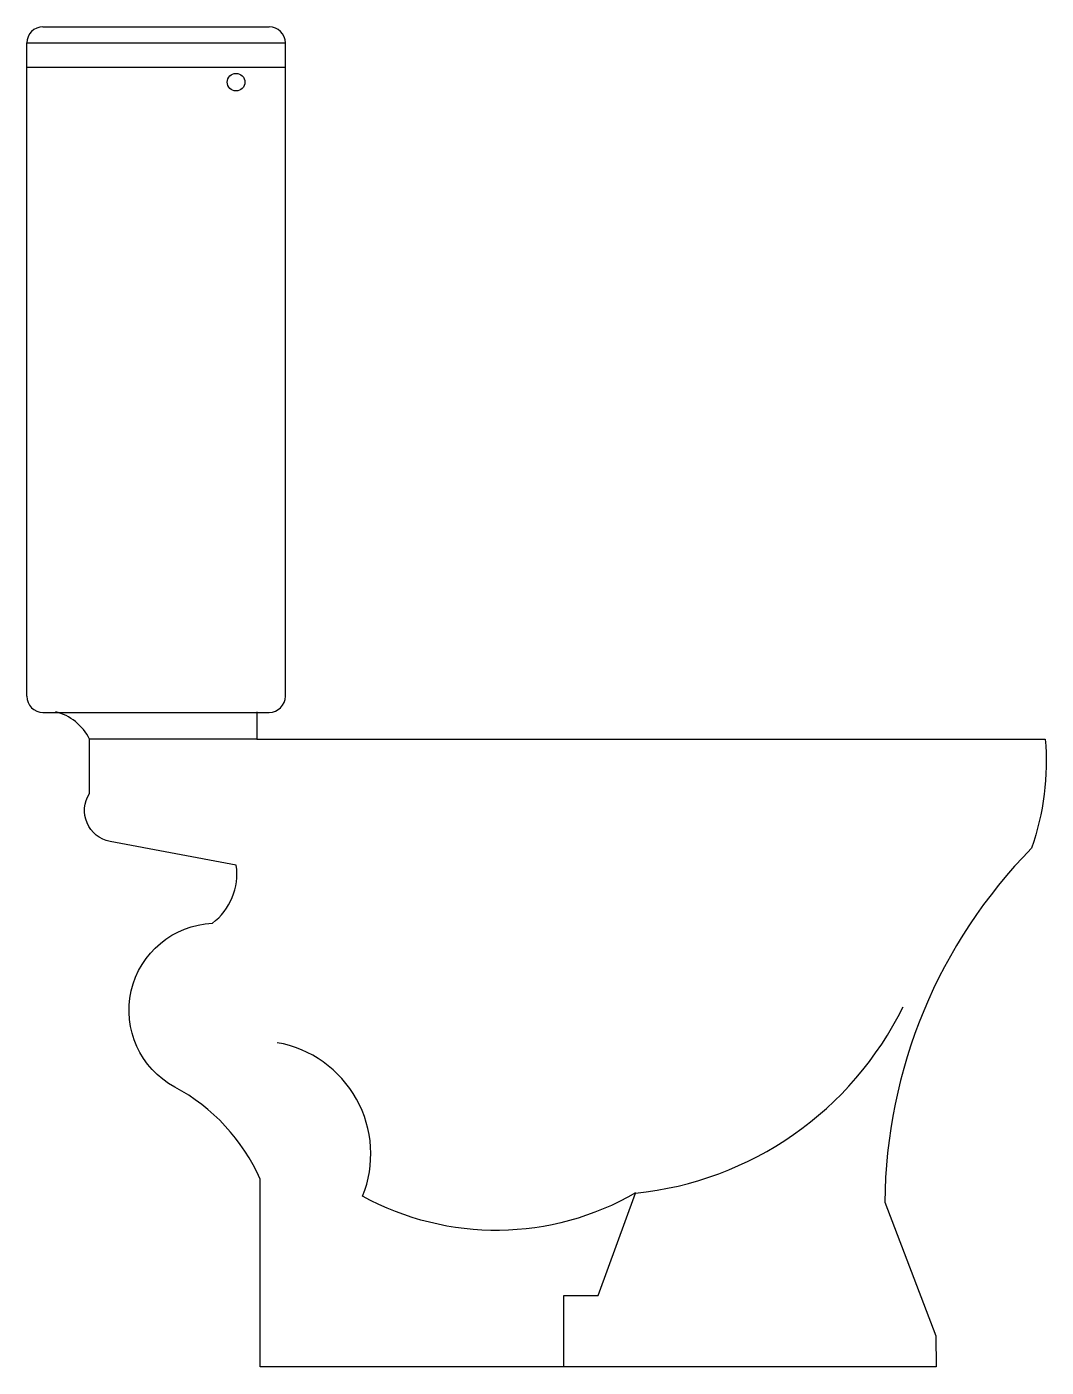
# Model space of a CAD drawing. Extents: x 0.01 to 0.641, y 0 to 0.829.
import ezdxf

# ---------------------------------------------------------------- set-up
doc = ezdxf.new("R2010")
doc.units = 0
doc.layers.get('0').update_dxf_attribs({"color": 8, "linetype": 'CONTINUOUS'})

msp = doc.modelspace()

# ---------------------------------------------------------------- linework, layer by layer
at = {"color": 0}
for p, q in [((0.02, 0.82918), (0.16, 0.82918)), ((0.01, 0.41503), (0.01, 0.81918)), ((0.01, 0.81918), (0.17, 0.81918)), ((0.17, 0.41503), (0.17, 0.81918)), ((0.01, 0.80418), (0.17, 0.80418)), ((0.02, 0.40503), (0.16, 0.40503)), ((0.15231, 0.38857), (0.04881, 0.38857))]:
    msp.add_line(p, q, dxfattribs=at)
for points in [[(0.15231, 0.40546), (0.15231, 0.38857), (0.64023, 0.38857, -0.104174), (0.63178, 0.32101, 0.194865), (0.54095, 0.10203), (0.57253, 0.01941), (0.57253, 0.01941), (0.57264, 0.00012), (0.15442, 0.00012), (0.15442, 0.11623, 0.166636), (0.10162, 0.17323, -0.762441), (0.12485, 0.27457, 0.270467), (0.13964, 0.31046), (0.06149, 0.32523, -0.532641), (0.04881, 0.35479), (0.04881, 0.38857, 0.219613), (0.02769, 0.40546, -8.219585)], [(0.34233, -0.00005), (0.34233, 0.04428), (0.36346, 0.04428), (0.38669, 0.10762, 0.25872), (0.55227, 0.22294, -0.986429)], [(0.38676, 0.10779, -0.262329), (0.21779, 0.10568, 0.477209), (0.16498, 0.20068, -11.532803)]]:
    msp.add_lwpolyline(points, format="xyb", dxfattribs=at)
msp.add_circle((0.1395, 0.79492), 0.00544, dxfattribs=at)
for centre, start, end in [((0.02, 0.81918), 90, 180), ((0.16, 0.81918), 0, 90), ((0.02, 0.41503), 180, 270), ((0.16, 0.41503), 270, 360)]:
    msp.add_arc(centre, 0.01, start, end, dxfattribs=at)

doc.saveas('drawing.dxf')
